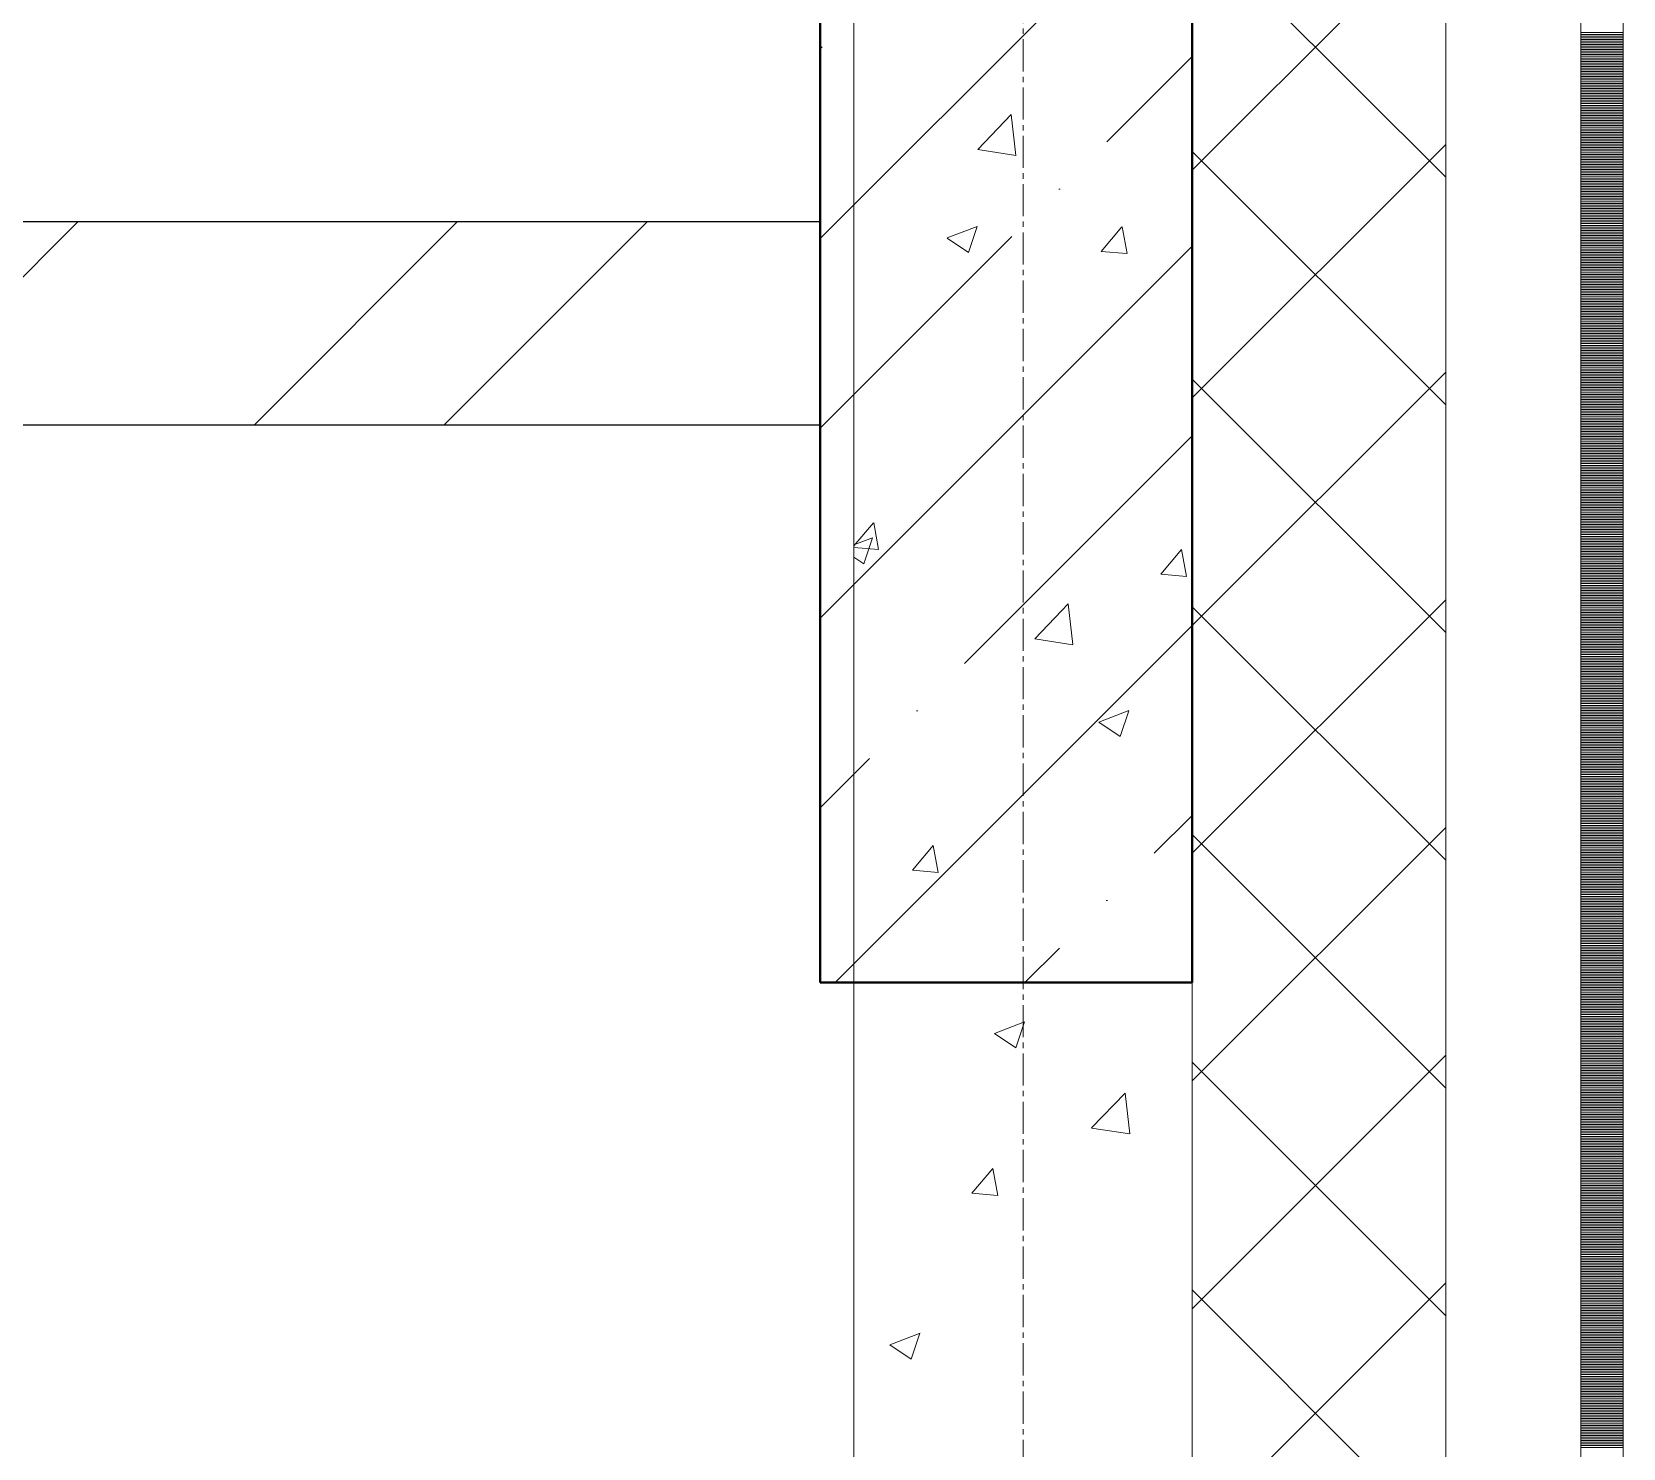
# Model space of a CAD drawing. Header units: millimetres. Extents: x -24360 to 609566, y -391049 to 148426.
# Drawn here: x 19514 to 20455, y 60124 to 60962 of the extents above; entities that cross this region are included whole.
import ezdxf

# ---------------------------------------------------------------- set-up
doc = ezdxf.new("R2010")
doc.units = ezdxf.units.MM
doc.linetypes.add('CENTER2', pattern=[28.575, 19.05, -3.175, 3.175, -3.175])
doc.linetypes.add('HIDDEN2', pattern=[4.7625, 3.175, -1.5875])
for name, color, linetype, lineweight in [('АР_Колонны', 70, 'Continuous', 30), ('АР_Стены ЖБ', 7, 'Continuous', 30), ('АР_Стены кирпич', 32, 'Continuous', 25), ('АР_Стены ПЕНОблок', 52, 'Continuous', 20), ('АР_Тонкая', 254, 'Continuous', 5), ('АР_Утеплитель', 31, 'Continuous', 0), ('АР_Штриховка', 8, 'Continuous', 0)]:
    doc.layers.add(name, color=color, linetype=linetype, lineweight=lineweight)
doc.layers.add('АР_Оси_РД_100', color=7, linetype='Continuous', lineweight=0, true_color=0x525252)
doc.layers.add('РД_Оси_100', color=7, linetype='Continuous', lineweight=0, true_color=0x525252)

# ---------------------------------------------------------------- blocks, each defined once
blk = doc.blocks.new('СОШ_2200_АР_ОСИ_М100_28.05.24')
at = {"layer": 'АР_Оси_РД_100', "linetype": 'CENTER2'}
blk.add_line((20100, -6155), (20100, 139938.679), dxfattribs=at)

msp = doc.modelspace()

# ---------------------------------------------------------------- hatches: boundary and pattern name
at = {"layer": 'АР_Штриховка', "linetype": 'Continuous', "lineweight": 5, "true_color": 0x000000}
h = msp.add_hatch(dxfattribs=at)
h.set_pattern_fill('ANSI35', color=18, scale=25, style=0)
h.paths.add_polyline_path([(20200, 61600), (19980, 61600), (19980, 60400), (20200, 60400)], flags=0)
at = {"layer": 'АР_Штриховка', "linetype": 'Continuous', "lineweight": 0, "true_color": 0x000000}
h = msp.add_hatch(dxfattribs=at)
h.set_pattern_fill('ANSI32', color=18, scale=25, angle=360, style=0)
h.paths.add_polyline_path([(19980, 60730), (19980, 60850), (17370, 60850), (17340, 60810), (17370, 60730)], flags=0)

# ---------------------------------------------------------------- linework, layer by layer
at = {"layer": 'АР_Колонны', "color": 18, "linetype": 'HIDDEN2', "lineweight": 25, "true_color": 0x000000}
for p, q in [((19980, 60400), (19980, 61600)), ((20200, 61600), (20200, 60400)), ((20200, 60400), (19980, 60400))]:
    msp.add_line(p, q, dxfattribs=at)
at = {"layer": 'АР_Колонны', "color": 18, "linetype": 'Continuous', "lineweight": 30, "true_color": 0x000000}
for p, q in [((19980, 61600), (19980, 60400)), ((20200, 60400), (20200, 61600)), ((19980, 60400), (20200, 60400))]:
    msp.add_line(p, q, dxfattribs=at)
at = {"layer": 'АР_Стены ЖБ', "color": 18, "linetype": 'Continuous', "lineweight": 40, "true_color": 0x000000}
for p, q in [((19980, 61600), (19980, 60400)), ((20200, 60400), (20200, 61600)), ((19980, 60400), (20200, 60400))]:
    msp.add_line(p, q, dxfattribs=at)
at = {"layer": 'АР_Стены кирпич', "color": 18, "linetype": 'Continuous', "lineweight": 25, "true_color": 0x000000}
for p, q in [((19980, 60850), (17370, 60850)), ((19980, 60730), (19980, 60850)), ((17370, 60730), (19980, 60730))]:
    msp.add_line(p, q, dxfattribs=at)
at = {"layer": 'АР_Стены ПЕНОблок', "color": 18, "linetype": 'Continuous', "lineweight": 20, "true_color": 0x000000}
for p, q in [((20000, 61700), (20000, 51500)), ((20200, 51500), (20200, 61700))]:
    msp.add_line(p, q, dxfattribs=at)
at = {"layer": 'АР_Тонкая', "color": 18, "linetype": 'Continuous', "lineweight": 5, "true_color": 0x000000}
for p, q in [((20350, 61700), (20350, 51500)), ((20430, 51500), (20430, 61700)), ((20430, 61700), (20430, 51500)), ((20455, 51500), (20455, 61700))]:
    msp.add_line(p, q, dxfattribs=at)
at = {"layer": 'АР_Утеплитель', "color": 18, "linetype": 'Continuous', "lineweight": 0, "true_color": 0x000000}
for p, q in [((20200, 61700), (20200, 51500)), ((20350, 51500), (20350, 61700))]:
    msp.add_line(p, q, dxfattribs=at)
at = {"layer": 'АР_Штриховка', "color": 18, "linetype": 'Continuous', "lineweight": 0, "true_color": 0x000000}
for p, q in [((20200, 60880.56), (20350, 61030.56)), ((20350, 60876.417), (20200, 61026.417)), ((20430, 60962), (20455, 60962)), ((20430, 60961), (20455, 60961)), ((20430, 60960), (20455, 60960)), ((20430, 60959), (20455, 60959)), ((20430, 60958), (20455, 60958)), ((20430, 60957), (20455, 60957)), ((20430, 60956), (20455, 60956)), ((20430, 60955), (20455, 60955)), ((20430, 60954), (20455, 60954)), ((20430, 60953), (20455, 60953)), ((20430, 60952), (20455, 60952)), ((20430, 60951), (20455, 60951)), ((20430, 60950), (20455, 60950)), ((20430, 60949), (20455, 60949)), ((20430, 60948), (20455, 60948)), ((20430, 60947), (20455, 60947)), ((20430, 60946), (20455, 60946)), ((20430, 60945), (20455, 60945)), ((20430, 60944), (20455, 60944)), ((20430, 60943), (20455, 60943)), ((20430, 60942), (20455, 60942)), ((20430, 60941), (20455, 60941)), ((20430, 60940), (20455, 60940)), ((20430, 60939), (20455, 60939)), ((20430, 60938), (20455, 60938)), ((20430, 60937), (20455, 60937)), ((20430, 60936), (20455, 60936)), ((20430, 60935), (20455, 60935)), ((20430, 60934), (20455, 60934)), ((20430, 60933), (20455, 60933)), ((20430, 60932), (20455, 60932)), ((20430, 60931), (20455, 60931)), ((20430, 60930), (20455, 60930)), ((20430, 60929), (20455, 60929)), ((20430, 60928), (20455, 60928)), ((20430, 60927), (20455, 60927)), ((20430, 60926), (20455, 60926)), ((20430, 60925), (20455, 60925)), ((20430, 60924), (20455, 60924)), ((20430, 60923), (20455, 60923)), ((20430, 60922), (20455, 60922)), ((20430, 60921), (20455, 60921)), ((20430, 60920), (20455, 60920)), ((20430, 60919), (20455, 60919)), ((20430, 60918), (20455, 60918)), ((20430, 60917), (20455, 60917)), ((20430, 60916), (20455, 60916)), ((20430, 60915), (20455, 60915)), ((20430, 60914), (20455, 60914)), ((20073.208, 60892.884), (20092.992, 60913.503)), ((20095.823, 60889.384), (20093.016, 60913.506)), ((20430, 60913), (20455, 60913)), ((20430, 60912), (20455, 60912)), ((20430, 60911), (20455, 60911)), ((20430, 60910), (20455, 60910)), ((20430, 60909), (20455, 60909)), ((20430, 60908), (20455, 60908)), ((20430, 60907), (20455, 60907)), ((20430, 60906), (20455, 60906)), ((20430, 60905), (20455, 60905)), ((20200, 60745.856), (20350, 60895.856)), ((20430, 60904), (20455, 60904)), ((20430, 60903), (20455, 60903)), ((20430, 60902), (20455, 60902)), ((20430, 60901), (20455, 60901)), ((20430, 60900), (20455, 60900)), ((20430, 60899), (20455, 60899)), ((20430, 60898), (20455, 60898)), ((20430, 60897), (20455, 60897)), ((20430, 60896), (20455, 60896)), ((20430, 60895), (20455, 60895)), ((20073.226, 60892.846), (20095.816, 60889.342)), ((20350, 60741.713), (20200, 60891.713)), ((20430, 60894), (20455, 60894)), ((20430, 60893), (20455, 60893)), ((20430, 60892), (20455, 60892)), ((20430, 60891), (20455, 60891)), ((20430, 60890), (20455, 60890)), ((20430, 60889), (20455, 60889)), ((20430, 60888), (20455, 60888)), ((20430, 60887), (20455, 60887)), ((20430, 60886), (20455, 60886)), ((20430, 60885), (20455, 60885)), ((20430, 60884), (20455, 60884)), ((20430, 60883), (20455, 60883)), ((20430, 60882), (20455, 60882)), ((20430, 60881), (20455, 60881)), ((20430, 60880), (20455, 60880)), ((20430, 60879), (20455, 60879)), ((20430, 60878), (20455, 60878)), ((20430, 60877), (20455, 60877)), ((20430, 60876), (20455, 60876)), ((20430, 60875), (20455, 60875)), ((20430, 60874), (20455, 60874)), ((20430, 60873), (20455, 60873)), ((20430, 60872), (20455, 60872)), ((20430, 60871), (20455, 60871)), ((20430, 60870), (20455, 60870)), ((20430, 60869), (20455, 60869)), ((20430, 60868), (20455, 60868)), ((20430, 60867), (20455, 60867)), ((20430, 60866), (20455, 60866)), ((20430, 60865), (20455, 60865)), ((20430, 60864), (20455, 60864)), ((20430, 60863), (20455, 60863)), ((20430, 60862), (20455, 60862)), ((20430, 60861), (20455, 60861)), ((20430, 60860), (20455, 60860)), ((20430, 60859), (20455, 60859)), ((20430, 60858), (20455, 60858)), ((20430, 60857), (20455, 60857)), ((20430, 60856), (20455, 60856)), ((20430, 60855), (20455, 60855)), ((20430, 60854), (20455, 60854)), ((20430, 60853), (20455, 60853)), ((20430, 60852), (20455, 60852)), ((20430, 60851), (20455, 60851)), ((20430, 60850), (20455, 60850)), ((20430, 60849), (20455, 60849)), ((20430, 60848), (20455, 60848)), ((20055.039, 60840.471), (20067.673, 60831.949)), ((20055.06, 60840.519), (20072.845, 60847.346)), ((20067.678, 60831.948), (20072.828, 60847.297)), ((20146.258, 60832.589), (20158.503, 60847.183)), ((20161.527, 60831.276), (20158.591, 60847.197)), ((20430, 60847), (20455, 60847)), ((20430, 60846), (20455, 60846)), ((20430, 60845), (20455, 60845)), ((20430, 60844), (20455, 60844)), ((20430, 60843), (20455, 60843)), ((20430, 60842), (20455, 60842)), ((20430, 60841), (20455, 60841)), ((20430, 60840), (20455, 60840)), ((20430, 60839), (20455, 60839)), ((20146.258, 60832.588), (20161.44, 60831.26)), ((20430, 60838), (20455, 60838)), ((20430, 60837), (20455, 60837)), ((20430, 60836), (20455, 60836)), ((20430, 60835), (20455, 60835)), ((20430, 60834), (20455, 60834)), ((20430, 60833), (20455, 60833)), ((20430, 60832), (20455, 60832)), ((20430, 60831), (20455, 60831)), ((20430, 60830), (20455, 60830)), ((20430, 60829), (20455, 60829)), ((20430, 60828), (20455, 60828)), ((20430, 60827), (20455, 60827)), ((20430, 60826), (20455, 60826)), ((20430, 60825), (20455, 60825)), ((20430, 60824), (20455, 60824)), ((20430, 60823), (20455, 60823)), ((20430, 60822), (20455, 60822)), ((20430, 60821), (20455, 60821)), ((20430, 60820), (20455, 60820)), ((20430, 60819), (20455, 60819)), ((20430, 60818), (20455, 60818)), ((20430, 60817), (20455, 60817)), ((20430, 60816), (20455, 60816)), ((20430, 60815), (20455, 60815)), ((20430, 60814), (20455, 60814)), ((20430, 60813), (20455, 60813)), ((20430, 60812), (20455, 60812)), ((20430, 60811), (20455, 60811)), ((20430, 60810), (20455, 60810)), ((20430, 60809), (20455, 60809)), ((20430, 60808), (20455, 60808)), ((20430, 60807), (20455, 60807)), ((20430, 60806), (20455, 60806)), ((20430, 60805), (20455, 60805)), ((20430, 60804), (20455, 60804)), ((20430, 60803), (20455, 60803)), ((20430, 60802), (20455, 60802)), ((20430, 60801), (20455, 60801)), ((20430, 60800), (20455, 60800)), ((20430, 60799), (20455, 60799)), ((20430, 60798), (20455, 60798)), ((20430, 60797), (20455, 60797)), ((20430, 60796), (20455, 60796)), ((20430, 60795), (20455, 60795)), ((20430, 60794), (20455, 60794)), ((20430, 60793), (20455, 60793)), ((20430, 60792), (20455, 60792)), ((20430, 60791), (20455, 60791)), ((20430, 60790), (20455, 60790)), ((20430, 60789), (20455, 60789)), ((20430, 60788), (20455, 60788)), ((20430, 60787), (20455, 60787)), ((20430, 60786), (20455, 60786)), ((20430, 60785), (20455, 60785)), ((20430, 60784), (20455, 60784)), ((20430, 60783), (20455, 60783)), ((20430, 60782), (20455, 60782)), ((20430, 60781), (20455, 60781)), ((20430, 60780), (20455, 60780)), ((20430, 60779), (20455, 60779)), ((20430, 60778), (20455, 60778)), ((20430, 60777), (20455, 60777)), ((20430, 60776), (20455, 60776)), ((20430, 60775), (20455, 60775)), ((20430, 60774), (20455, 60774)), ((20430, 60773), (20455, 60773)), ((20430, 60772), (20455, 60772)), ((20430, 60771), (20455, 60771)), ((20430, 60770), (20455, 60770)), ((20430, 60769), (20455, 60769)), ((20430, 60768), (20455, 60768)), ((20430, 60767), (20455, 60767)), ((20430, 60766), (20455, 60766)), ((20430, 60765), (20455, 60765)), ((20430, 60764), (20455, 60764)), ((20200, 60611.153), (20350, 60761.153)), ((20350, 60607.009), (20200, 60757.009)), ((20430, 60763), (20455, 60763)), ((20430, 60762), (20455, 60762)), ((20430, 60761), (20455, 60761)), ((20430, 60760), (20455, 60760)), ((20430, 60759), (20455, 60759)), ((20430, 60758), (20455, 60758)), ((20430, 60757), (20455, 60757)), ((20430, 60756), (20455, 60756)), ((20430, 60755), (20455, 60755)), ((20430, 60754), (20455, 60754)), ((20430, 60753), (20455, 60753)), ((20430, 60752), (20455, 60752)), ((20430, 60751), (20455, 60751)), ((20430, 60750), (20455, 60750)), ((20430, 60749), (20455, 60749)), ((20430, 60748), (20455, 60748)), ((20430, 60747), (20455, 60747)), ((20430, 60746), (20455, 60746)), ((20430, 60745), (20455, 60745)), ((20430, 60744), (20455, 60744)), ((20430, 60743), (20455, 60743)), ((20430, 60742), (20455, 60742)), ((20430, 60741), (20455, 60741)), ((20430, 60740), (20455, 60740)), ((20430, 60739), (20455, 60739)), ((20430, 60738), (20455, 60738)), ((20430, 60737), (20455, 60737)), ((20430, 60736), (20455, 60736)), ((20430, 60735), (20455, 60735)), ((20430, 60734), (20455, 60734)), ((20430, 60733), (20455, 60733)), ((20430, 60732), (20455, 60732)), ((20430, 60731), (20455, 60731)), ((20430, 60730), (20455, 60730)), ((20430, 60729), (20455, 60729)), ((20430, 60728), (20455, 60728)), ((20430, 60727), (20455, 60727)), ((20430, 60726), (20455, 60726)), ((20430, 60725), (20455, 60725)), ((20430, 60724), (20455, 60724)), ((20430, 60723), (20455, 60723)), ((20430, 60722), (20455, 60722)), ((20430, 60721), (20455, 60721)), ((20430, 60720), (20455, 60720)), ((20430, 60719), (20455, 60719)), ((20430, 60718), (20455, 60718)), ((20430, 60717), (20455, 60717)), ((20430, 60716), (20455, 60716)), ((20430, 60715), (20455, 60715)), ((20430, 60714), (20455, 60714)), ((20430, 60713), (20455, 60713)), ((20430, 60712), (20455, 60712)), ((20430, 60711), (20455, 60711)), ((20430, 60710), (20455, 60710)), ((20430, 60709), (20455, 60709)), ((20430, 60708), (20455, 60708)), ((20430, 60707), (20455, 60707)), ((20430, 60706), (20455, 60706)), ((20430, 60705), (20455, 60705)), ((20430, 60704), (20455, 60704)), ((20430, 60703), (20455, 60703)), ((20430, 60702), (20455, 60702)), ((20430, 60701), (20455, 60701)), ((20430, 60700), (20455, 60700)), ((20430, 60699), (20455, 60699)), ((20430, 60698), (20455, 60698)), ((20430, 60697), (20455, 60697)), ((20430, 60696), (20455, 60696)), ((20430, 60695), (20455, 60695)), ((20430, 60694), (20455, 60694)), ((20430, 60693), (20455, 60693)), ((20430, 60692), (20455, 60692)), ((20430, 60691), (20455, 60691)), ((20430, 60690), (20455, 60690)), ((20430, 60689), (20455, 60689)), ((20430, 60688), (20455, 60688)), ((20430, 60687), (20455, 60687)), ((20430, 60686), (20455, 60686)), ((20430, 60685), (20455, 60685)), ((20430, 60684), (20455, 60684)), ((20430, 60683), (20455, 60683)), ((20430, 60682), (20455, 60682)), ((20430, 60681), (20455, 60681)), ((20430, 60680), (20455, 60680)), ((20430, 60679), (20455, 60679)), ((20000, 60658.286), (20011.562, 60672.065)), ((20014.586, 60656.158), (20011.649, 60672.08)), ((20430, 60678), (20455, 60678)), ((20430, 60677), (20455, 60677)), ((20430, 60676), (20455, 60676)), ((20430, 60675), (20455, 60675)), ((20430, 60674), (20455, 60674)), ((20430, 60673), (20455, 60673)), ((20430, 60672), (20455, 60672)), ((20430, 60671), (20455, 60671)), ((20430, 60670), (20455, 60670)), ((20430, 60669), (20455, 60669)), ((20000, 60658.919), (20011.043, 60663.158)), ((20005.876, 60647.76), (20011.026, 60663.109)), ((20430, 60668), (20455, 60668)), ((20430, 60667), (20455, 60667)), ((20430, 60666), (20455, 60666)), ((20430, 60665), (20455, 60665)), ((20430, 60664), (20455, 60664)), ((20430, 60663), (20455, 60663)), ((20430, 60662), (20455, 60662)), ((20430, 60661), (20455, 60661)), ((20430, 60660), (20455, 60660)), ((20000, 60657.411), (20014.498, 60656.142)), ((20000, 60651.721), (20005.871, 60647.761)), ((20181.501, 60641.533), (20193.746, 60656.126)), ((20196.77, 60640.219), (20193.833, 60656.141)), ((20430, 60659), (20455, 60659)), ((20430, 60658), (20455, 60658)), ((20430, 60657), (20455, 60657)), ((20430, 60656), (20455, 60656)), ((20430, 60655), (20455, 60655)), ((20430, 60654), (20455, 60654)), ((20430, 60653), (20455, 60653)), ((20430, 60652), (20455, 60652)), ((20430, 60651), (20455, 60651)), ((20181.501, 60641.531), (20196.683, 60640.203)), ((20430, 60650), (20455, 60650)), ((20430, 60649), (20455, 60649)), ((20430, 60648), (20455, 60648)), ((20430, 60647), (20455, 60647)), ((20430, 60646), (20455, 60646)), ((20430, 60645), (20455, 60645)), ((20430, 60644), (20455, 60644)), ((20430, 60643), (20455, 60643)), ((20430, 60642), (20455, 60642)), ((20430, 60641), (20455, 60641)), ((20430, 60640), (20455, 60640)), ((20430, 60639), (20455, 60639)), ((20430, 60638), (20455, 60638)), ((20430, 60637), (20455, 60637)), ((20430, 60636), (20455, 60636)), ((20430, 60635), (20455, 60635)), ((20430, 60634), (20455, 60634)), ((20430, 60633), (20455, 60633)), ((20430, 60632), (20455, 60632)), ((20106.883, 60603.416), (20126.667, 60624.035)), ((20129.497, 60599.915), (20126.691, 60624.038)), ((20200, 60476.449), (20350, 60626.449)), ((20350, 60472.305), (20200, 60622.305)), ((20430, 60631), (20455, 60631)), ((20430, 60630), (20455, 60630)), ((20430, 60629), (20455, 60629)), ((20430, 60628), (20455, 60628)), ((20430, 60627), (20455, 60627)), ((20430, 60626), (20455, 60626)), ((20430, 60625), (20455, 60625)), ((20430, 60624), (20455, 60624)), ((20430, 60623), (20455, 60623)), ((20430, 60622), (20455, 60622)), ((20430, 60621), (20455, 60621)), ((20430, 60620), (20455, 60620)), ((20430, 60619), (20455, 60619)), ((20430, 60618), (20455, 60618)), ((20430, 60617), (20455, 60617)), ((20430, 60616), (20455, 60616)), ((20430, 60615), (20455, 60615)), ((20430, 60614), (20455, 60614)), ((20430, 60613), (20455, 60613)), ((20106.901, 60603.378), (20129.491, 60599.874)), ((20430, 60612), (20455, 60612)), ((20430, 60611), (20455, 60611)), ((20430, 60610), (20455, 60610)), ((20430, 60609), (20455, 60609)), ((20430, 60608), (20455, 60608)), ((20430, 60607), (20455, 60607)), ((20430, 60606), (20455, 60606)), ((20430, 60605), (20455, 60605)), ((20430, 60604), (20455, 60604)), ((20430, 60603), (20455, 60603)), ((20430, 60602), (20455, 60602)), ((20430, 60601), (20455, 60601)), ((20430, 60600), (20455, 60600)), ((20430, 60599), (20455, 60599)), ((20430, 60598), (20455, 60598)), ((20430, 60597), (20455, 60597)), ((20430, 60596), (20455, 60596)), ((20430, 60595), (20455, 60595)), ((20430, 60594), (20455, 60594)), ((20430, 60593), (20455, 60593)), ((20430, 60592), (20455, 60592)), ((20430, 60591), (20455, 60591)), ((20430, 60590), (20455, 60590)), ((20430, 60589), (20455, 60589)), ((20430, 60588), (20455, 60588)), ((20430, 60587), (20455, 60587)), ((20430, 60586), (20455, 60586)), ((20430, 60585), (20455, 60585)), ((20430, 60584), (20455, 60584)), ((20430, 60583), (20455, 60583)), ((20430, 60582), (20455, 60582)), ((20430, 60581), (20455, 60581)), ((20430, 60580), (20455, 60580)), ((20430, 60579), (20455, 60579)), ((20430, 60578), (20455, 60578)), ((20430, 60577), (20455, 60577)), ((20430, 60576), (20455, 60576)), ((20430, 60575), (20455, 60575)), ((20430, 60574), (20455, 60574)), ((20430, 60573), (20455, 60573)), ((20430, 60572), (20455, 60572)), ((20430, 60571), (20455, 60571)), ((20430, 60570), (20455, 60570)), ((20430, 60569), (20455, 60569)), ((20430, 60568), (20455, 60568)), ((20430, 60567), (20455, 60567)), ((20430, 60566), (20455, 60566)), ((20144.873, 60554.066), (20162.657, 60560.893)), ((20157.49, 60545.494), (20162.64, 60560.843)), ((20430, 60565), (20455, 60565)), ((20430, 60564), (20455, 60564)), ((20430, 60563), (20455, 60563)), ((20430, 60562), (20455, 60562)), ((20430, 60561), (20455, 60561)), ((20430, 60560), (20455, 60560)), ((20430, 60559), (20455, 60559)), ((20430, 60558), (20455, 60558)), ((20430, 60557), (20455, 60557)), ((20144.851, 60554.018), (20157.485, 60545.496)), ((20430, 60556), (20455, 60556)), ((20430, 60555), (20455, 60555)), ((20430, 60554), (20455, 60554)), ((20430, 60553), (20455, 60553)), ((20430, 60552), (20455, 60552)), ((20430, 60551), (20455, 60551)), ((20430, 60550), (20455, 60550)), ((20430, 60549), (20455, 60549)), ((20430, 60548), (20455, 60548)), ((20430, 60547), (20455, 60547)), ((20430, 60546), (20455, 60546)), ((20430, 60545), (20455, 60545)), ((20430, 60544), (20455, 60544)), ((20430, 60543), (20455, 60543)), ((20430, 60542), (20455, 60542)), ((20430, 60541), (20455, 60541)), ((20430, 60540), (20455, 60540)), ((20430, 60539), (20455, 60539)), ((20430, 60538), (20455, 60538)), ((20430, 60537), (20455, 60537)), ((20430, 60536), (20455, 60536)), ((20430, 60535), (20455, 60535)), ((20430, 60534), (20455, 60534)), ((20430, 60533), (20455, 60533)), ((20430, 60532), (20455, 60532)), ((20430, 60531), (20455, 60531)), ((20430, 60530), (20455, 60530)), ((20430, 60529), (20455, 60529)), ((20430, 60528), (20455, 60528)), ((20430, 60527), (20455, 60527)), ((20430, 60526), (20455, 60526)), ((20430, 60525), (20455, 60525)), ((20430, 60524), (20455, 60524)), ((20430, 60523), (20455, 60523)), ((20430, 60522), (20455, 60522)), ((20430, 60521), (20455, 60521)), ((20430, 60520), (20455, 60520)), ((20430, 60519), (20455, 60519)), ((20430, 60518), (20455, 60518)), ((20430, 60517), (20455, 60517)), ((20430, 60516), (20455, 60516)), ((20430, 60515), (20455, 60515)), ((20430, 60514), (20455, 60514)), ((20430, 60513), (20455, 60513)), ((20430, 60512), (20455, 60512)), ((20430, 60511), (20455, 60511)), ((20430, 60510), (20455, 60510)), ((20430, 60509), (20455, 60509)), ((20430, 60508), (20455, 60508)), ((20430, 60507), (20455, 60507)), ((20430, 60506), (20455, 60506)), ((20430, 60505), (20455, 60505)), ((20430, 60504), (20455, 60504)), ((20430, 60503), (20455, 60503)), ((20430, 60502), (20455, 60502)), ((20430, 60501), (20455, 60501)), ((20430, 60500), (20455, 60500)), ((20200, 60341.745), (20350, 60491.745)), ((20430, 60499), (20455, 60499)), ((20430, 60498), (20455, 60498)), ((20430, 60497), (20455, 60497)), ((20430, 60496), (20455, 60496)), ((20430, 60495), (20455, 60495)), ((20430, 60494), (20455, 60494)), ((20430, 60493), (20455, 60493)), ((20430, 60492), (20455, 60492)), ((20430, 60491), (20455, 60491)), ((20034.56, 60466.415), (20046.805, 60481.008)), ((20049.829, 60465.101), (20046.892, 60481.023)), ((20350, 60337.601), (20200, 60487.601)), ((20430, 60490), (20455, 60490)), ((20430, 60489), (20455, 60489)), ((20430, 60488), (20455, 60488)), ((20430, 60487), (20455, 60487)), ((20430, 60486), (20455, 60486)), ((20430, 60485), (20455, 60485)), ((20430, 60484), (20455, 60484)), ((20430, 60483), (20455, 60483)), ((20430, 60482), (20455, 60482)), ((20430, 60481), (20455, 60481)), ((20430, 60480), (20455, 60480)), ((20430, 60479), (20455, 60479)), ((20430, 60478), (20455, 60478)), ((20430, 60477), (20455, 60477)), ((20430, 60476), (20455, 60476)), ((20430, 60475), (20455, 60475)), ((20430, 60474), (20455, 60474)), ((20430, 60473), (20455, 60473)), ((20430, 60472), (20455, 60472)), ((20034.56, 60466.414), (20049.742, 60465.085)), ((20430, 60471), (20455, 60471)), ((20430, 60470), (20455, 60470)), ((20430, 60469), (20455, 60469)), ((20430, 60468), (20455, 60468)), ((20430, 60467), (20455, 60467)), ((20430, 60466), (20455, 60466)), ((20430, 60465), (20455, 60465)), ((20430, 60464), (20455, 60464)), ((20430, 60463), (20455, 60463)), ((20430, 60462), (20455, 60462)), ((20430, 60461), (20455, 60461)), ((20430, 60460), (20455, 60460)), ((20430, 60459), (20455, 60459)), ((20430, 60458), (20455, 60458)), ((20430, 60457), (20455, 60457)), ((20430, 60456), (20455, 60456)), ((20430, 60455), (20455, 60455)), ((20430, 60454), (20455, 60454)), ((20430, 60453), (20455, 60453)), ((20430, 60452), (20455, 60452)), ((20430, 60451), (20455, 60451)), ((20430, 60450), (20455, 60450)), ((20430, 60449), (20455, 60449)), ((20430, 60448), (20455, 60448)), ((20430, 60447), (20455, 60447)), ((20430, 60446), (20455, 60446)), ((20430, 60445), (20455, 60445)), ((20430, 60444), (20455, 60444)), ((20430, 60443), (20455, 60443)), ((20430, 60442), (20455, 60442)), ((20430, 60441), (20455, 60441)), ((20430, 60440), (20455, 60440)), ((20430, 60439), (20455, 60439)), ((20430, 60438), (20455, 60438)), ((20430, 60437), (20455, 60437)), ((20430, 60436), (20455, 60436)), ((20430, 60435), (20455, 60435)), ((20430, 60434), (20455, 60434)), ((20430, 60433), (20455, 60433)), ((20430, 60432), (20455, 60432)), ((20430, 60431), (20455, 60431)), ((20430, 60430), (20455, 60430)), ((20430, 60429), (20455, 60429)), ((20430, 60428), (20455, 60428)), ((20430, 60427), (20455, 60427)), ((20430, 60426), (20455, 60426)), ((20430, 60425), (20455, 60425)), ((20430, 60424), (20455, 60424)), ((20430, 60423), (20455, 60423)), ((20430, 60422), (20455, 60422)), ((20430, 60421), (20455, 60421)), ((20430, 60420), (20455, 60420)), ((20430, 60419), (20455, 60419)), ((20430, 60418), (20455, 60418)), ((20430, 60417), (20455, 60417)), ((20430, 60416), (20455, 60416)), ((20430, 60415), (20455, 60415)), ((20430, 60414), (20455, 60414)), ((20430, 60413), (20455, 60413)), ((20430, 60412), (20455, 60412)), ((20430, 60411), (20455, 60411)), ((20430, 60410), (20455, 60410)), ((20430, 60409), (20455, 60409)), ((20430, 60408), (20455, 60408)), ((20430, 60407), (20455, 60407)), ((20430, 60406), (20455, 60406)), ((20430, 60405), (20455, 60405)), ((20430, 60404), (20455, 60404)), ((20430, 60403), (20455, 60403)), ((20430, 60402), (20455, 60402)), ((20430, 60401), (20455, 60401)), ((20430, 60400), (20455, 60400)), ((20430, 60399), (20455, 60399)), ((20430, 60398), (20455, 60398)), ((20430, 60397), (20455, 60397)), ((20430, 60396), (20455, 60396)), ((20430, 60395), (20455, 60395)), ((20430, 60394), (20455, 60394)), ((20430, 60393), (20455, 60393)), ((20430, 60392), (20455, 60392)), ((20430, 60391), (20455, 60391)), ((20430, 60390), (20455, 60390)), ((20430, 60389), (20455, 60389)), ((20430, 60388), (20455, 60388)), ((20430, 60387), (20455, 60387)), ((20430, 60386), (20455, 60386)), ((20430, 60385), (20455, 60385)), ((20430, 60384), (20455, 60384)), ((20430, 60383), (20455, 60383)), ((20430, 60382), (20455, 60382)), ((20430, 60381), (20455, 60381)), ((20430, 60380), (20455, 60380)), ((20430, 60379), (20455, 60379)), ((20430, 60378), (20455, 60378)), ((20083.049, 60369.83), (20095.683, 60361.308)), ((20083.07, 60369.878), (20100.855, 60376.705)), ((20095.688, 60361.306), (20100.838, 60376.655)), ((20430, 60377), (20455, 60377)), ((20430, 60376), (20455, 60376)), ((20430, 60375), (20455, 60375)), ((20430, 60374), (20455, 60374)), ((20430, 60373), (20455, 60373)), ((20430, 60372), (20455, 60372)), ((20430, 60371), (20455, 60371)), ((20430, 60370), (20455, 60370)), ((20430, 60369), (20455, 60369)), ((20430, 60368), (20455, 60368)), ((20430, 60367), (20455, 60367)), ((20430, 60366), (20455, 60366)), ((20430, 60365), (20455, 60365)), ((20430, 60364), (20455, 60364)), ((20430, 60363), (20455, 60363)), ((20430, 60362), (20455, 60362)), ((20430, 60361), (20455, 60361)), ((20430, 60360), (20455, 60360)), ((20430, 60359), (20455, 60359)), ((20200, 60207.041), (20350, 60357.041)), ((20350, 60202.897), (20200, 60352.897)), ((20430, 60358), (20455, 60358)), ((20430, 60357), (20455, 60357)), ((20430, 60356), (20455, 60356)), ((20430, 60355), (20455, 60355)), ((20430, 60354), (20455, 60354)), ((20430, 60353), (20455, 60353)), ((20430, 60352), (20455, 60352)), ((20430, 60351), (20455, 60351)), ((20430, 60350), (20455, 60350)), ((20430, 60349), (20455, 60349)), ((20430, 60348), (20455, 60348)), ((20430, 60347), (20455, 60347)), ((20430, 60346), (20455, 60346)), ((20430, 60345), (20455, 60345)), ((20430, 60344), (20455, 60344)), ((20430, 60343), (20455, 60343)), ((20430, 60342), (20455, 60342)), ((20430, 60341), (20455, 60341)), ((20430, 60340), (20455, 60340)), ((20140.558, 60313.947), (20160.342, 60334.566)), ((20163.172, 60310.447), (20160.366, 60334.569)), ((20430, 60339), (20455, 60339)), ((20430, 60338), (20455, 60338)), ((20430, 60337), (20455, 60337)), ((20430, 60336), (20455, 60336)), ((20430, 60335), (20455, 60335)), ((20430, 60334), (20455, 60334)), ((20430, 60333), (20455, 60333)), ((20430, 60332), (20455, 60332)), ((20430, 60331), (20455, 60331)), ((20430, 60330), (20455, 60330)), ((20430, 60329), (20455, 60329)), ((20430, 60328), (20455, 60328)), ((20430, 60327), (20455, 60327)), ((20430, 60326), (20455, 60326)), ((20430, 60325), (20455, 60325)), ((20430, 60324), (20455, 60324)), ((20430, 60323), (20455, 60323)), ((20430, 60322), (20455, 60322)), ((20430, 60321), (20455, 60321)), ((20140.576, 60313.91), (20163.166, 60310.406)), ((20430, 60320), (20455, 60320)), ((20430, 60319), (20455, 60319)), ((20430, 60318), (20455, 60318)), ((20430, 60317), (20455, 60317)), ((20430, 60316), (20455, 60316)), ((20430, 60315), (20455, 60315)), ((20430, 60314), (20455, 60314)), ((20430, 60313), (20455, 60313)), ((20430, 60312), (20455, 60312)), ((20430, 60311), (20455, 60311)), ((20430, 60310), (20455, 60310)), ((20430, 60309), (20455, 60309)), ((20430, 60308), (20455, 60308)), ((20430, 60307), (20455, 60307)), ((20430, 60306), (20455, 60306)), ((20430, 60305), (20455, 60305)), ((20430, 60304), (20455, 60304)), ((20430, 60303), (20455, 60303)), ((20430, 60302), (20455, 60302)), ((20430, 60301), (20455, 60301)), ((20430, 60300), (20455, 60300)), ((20430, 60299), (20455, 60299)), ((20430, 60298), (20455, 60298)), ((20430, 60297), (20455, 60297)), ((20430, 60296), (20455, 60296)), ((20430, 60295), (20455, 60295)), ((20430, 60294), (20455, 60294)), ((20430, 60293), (20455, 60293)), ((20069.803, 60275.358), (20082.048, 60289.951)), ((20085.072, 60274.044), (20082.135, 60289.966)), ((20430, 60292), (20455, 60292)), ((20430, 60291), (20455, 60291)), ((20430, 60290), (20455, 60290)), ((20430, 60289), (20455, 60289)), ((20430, 60288), (20455, 60288)), ((20430, 60287), (20455, 60287)), ((20430, 60286), (20455, 60286)), ((20430, 60285), (20455, 60285)), ((20430, 60284), (20455, 60284)), ((20069.803, 60275.357), (20084.985, 60274.028)), ((20430, 60283), (20455, 60283)), ((20430, 60282), (20455, 60282)), ((20430, 60281), (20455, 60281)), ((20430, 60280), (20455, 60280)), ((20430, 60279), (20455, 60279)), ((20430, 60278), (20455, 60278)), ((20430, 60277), (20455, 60277)), ((20430, 60276), (20455, 60276)), ((20430, 60275), (20455, 60275)), ((20430, 60274), (20455, 60274)), ((20430, 60273), (20455, 60273)), ((20430, 60272), (20455, 60272)), ((20430, 60271), (20455, 60271)), ((20430, 60270), (20455, 60270)), ((20430, 60269), (20455, 60269)), ((20430, 60268), (20455, 60268)), ((20430, 60267), (20455, 60267)), ((20430, 60266), (20455, 60266)), ((20430, 60265), (20455, 60265)), ((20430, 60264), (20455, 60264)), ((20430, 60263), (20455, 60263)), ((20430, 60262), (20455, 60262)), ((20430, 60261), (20455, 60261)), ((20430, 60260), (20455, 60260)), ((20430, 60259), (20455, 60259)), ((20430, 60258), (20455, 60258)), ((20430, 60257), (20455, 60257)), ((20430, 60256), (20455, 60256)), ((20430, 60255), (20455, 60255)), ((20430, 60254), (20455, 60254)), ((20430, 60253), (20455, 60253)), ((20430, 60252), (20455, 60252)), ((20430, 60251), (20455, 60251)), ((20430, 60250), (20455, 60250)), ((20430, 60249), (20455, 60249)), ((20430, 60248), (20455, 60248)), ((20430, 60247), (20455, 60247)), ((20430, 60246), (20455, 60246)), ((20430, 60245), (20455, 60245)), ((20430, 60244), (20455, 60244)), ((20430, 60243), (20455, 60243)), ((20430, 60242), (20455, 60242)), ((20430, 60241), (20455, 60241)), ((20430, 60240), (20455, 60240)), ((20430, 60239), (20455, 60239)), ((20430, 60238), (20455, 60238)), ((20430, 60237), (20455, 60237)), ((20430, 60236), (20455, 60236)), ((20430, 60235), (20455, 60235)), ((20430, 60234), (20455, 60234)), ((20430, 60233), (20455, 60233)), ((20430, 60232), (20455, 60232)), ((20430, 60231), (20455, 60231)), ((20430, 60230), (20455, 60230)), ((20430, 60229), (20455, 60229)), ((20430, 60228), (20455, 60228)), ((20430, 60227), (20455, 60227)), ((20200, 60072.337), (20350, 60222.337)), ((20350, 60068.194), (20200, 60218.194)), ((20430, 60226), (20455, 60226)), ((20430, 60225), (20455, 60225)), ((20430, 60224), (20455, 60224)), ((20430, 60223), (20455, 60223)), ((20430, 60222), (20455, 60222)), ((20430, 60221), (20455, 60221)), ((20430, 60220), (20455, 60220)), ((20430, 60219), (20455, 60219)), ((20430, 60218), (20455, 60218)), ((20430, 60217), (20455, 60217)), ((20430, 60216), (20455, 60216)), ((20430, 60215), (20455, 60215)), ((20430, 60214), (20455, 60214)), ((20430, 60213), (20455, 60213)), ((20430, 60212), (20455, 60212)), ((20430, 60211), (20455, 60211)), ((20430, 60210), (20455, 60210)), ((20430, 60209), (20455, 60209)), ((20430, 60208), (20455, 60208)), ((20430, 60207), (20455, 60207)), ((20430, 60206), (20455, 60206)), ((20430, 60205), (20455, 60205)), ((20430, 60204), (20455, 60204)), ((20430, 60203), (20455, 60203)), ((20430, 60202), (20455, 60202)), ((20430, 60201), (20455, 60201)), ((20430, 60200), (20455, 60200)), ((20430, 60199), (20455, 60199)), ((20021.268, 60185.69), (20039.053, 60192.516)), ((20033.886, 60177.118), (20039.036, 60192.467)), ((20430, 60198), (20455, 60198)), ((20430, 60197), (20455, 60197)), ((20430, 60196), (20455, 60196)), ((20430, 60195), (20455, 60195)), ((20430, 60194), (20455, 60194)), ((20430, 60193), (20455, 60193)), ((20430, 60192), (20455, 60192)), ((20430, 60191), (20455, 60191)), ((20430, 60190), (20455, 60190)), ((20430, 60189), (20455, 60189)), ((20021.247, 60185.642), (20033.881, 60177.12)), ((20430, 60188), (20455, 60188)), ((20430, 60187), (20455, 60187)), ((20430, 60186), (20455, 60186)), ((20430, 60185), (20455, 60185)), ((20430, 60184), (20455, 60184)), ((20430, 60183), (20455, 60183)), ((20430, 60182), (20455, 60182)), ((20430, 60181), (20455, 60181)), ((20430, 60180), (20455, 60180)), ((20430, 60179), (20455, 60179)), ((20430, 60178), (20455, 60178)), ((20430, 60177), (20455, 60177)), ((20430, 60176), (20455, 60176)), ((20430, 60175), (20455, 60175)), ((20430, 60174), (20455, 60174)), ((20430, 60173), (20455, 60173)), ((20430, 60172), (20455, 60172)), ((20430, 60171), (20455, 60171)), ((20430, 60170), (20455, 60170)), ((20430, 60169), (20455, 60169)), ((20430, 60168), (20455, 60168)), ((20430, 60167), (20455, 60167)), ((20430, 60166), (20455, 60166)), ((20430, 60165), (20455, 60165)), ((20430, 60164), (20455, 60164)), ((20430, 60163), (20455, 60163)), ((20430, 60162), (20455, 60162)), ((20430, 60161), (20455, 60161)), ((20430, 60160), (20455, 60160)), ((20430, 60159), (20455, 60159)), ((20430, 60158), (20455, 60158)), ((20430, 60157), (20455, 60157)), ((20430, 60156), (20455, 60156)), ((20430, 60155), (20455, 60155)), ((20430, 60154), (20455, 60154)), ((20430, 60153), (20455, 60153)), ((20430, 60152), (20455, 60152)), ((20430, 60151), (20455, 60151)), ((20430, 60150), (20455, 60150)), ((20430, 60149), (20455, 60149)), ((20430, 60148), (20455, 60148)), ((20430, 60147), (20455, 60147)), ((20430, 60146), (20455, 60146)), ((20430, 60145), (20455, 60145)), ((20430, 60144), (20455, 60144)), ((20430, 60143), (20455, 60143)), ((20430, 60142), (20455, 60142)), ((20430, 60141), (20455, 60141)), ((20430, 60140), (20455, 60140)), ((20430, 60139), (20455, 60139)), ((20430, 60138), (20455, 60138)), ((20430, 60137), (20455, 60137)), ((20430, 60136), (20455, 60136)), ((20430, 60135), (20455, 60135)), ((20430, 60134), (20455, 60134)), ((20430, 60133), (20455, 60133)), ((20430, 60132), (20455, 60132)), ((20430, 60131), (20455, 60131)), ((20430, 60130), (20455, 60130)), ((20430, 60129), (20455, 60129)), ((20430, 60128), (20455, 60128)), ((20430, 60127), (20455, 60127)), ((20430, 60126), (20455, 60126)), ((20430, 60125), (20455, 60125))]:
    msp.add_line(p, q, dxfattribs=at)

# ---------------------------------------------------------------- block references
at = {"layer": 'РД_Оси_100'}
msp.add_blockref('СОШ_2200_АР_ОСИ_М100_28.05.24', (0, 0), dxfattribs=at)

doc.saveas('drawing.dxf')
